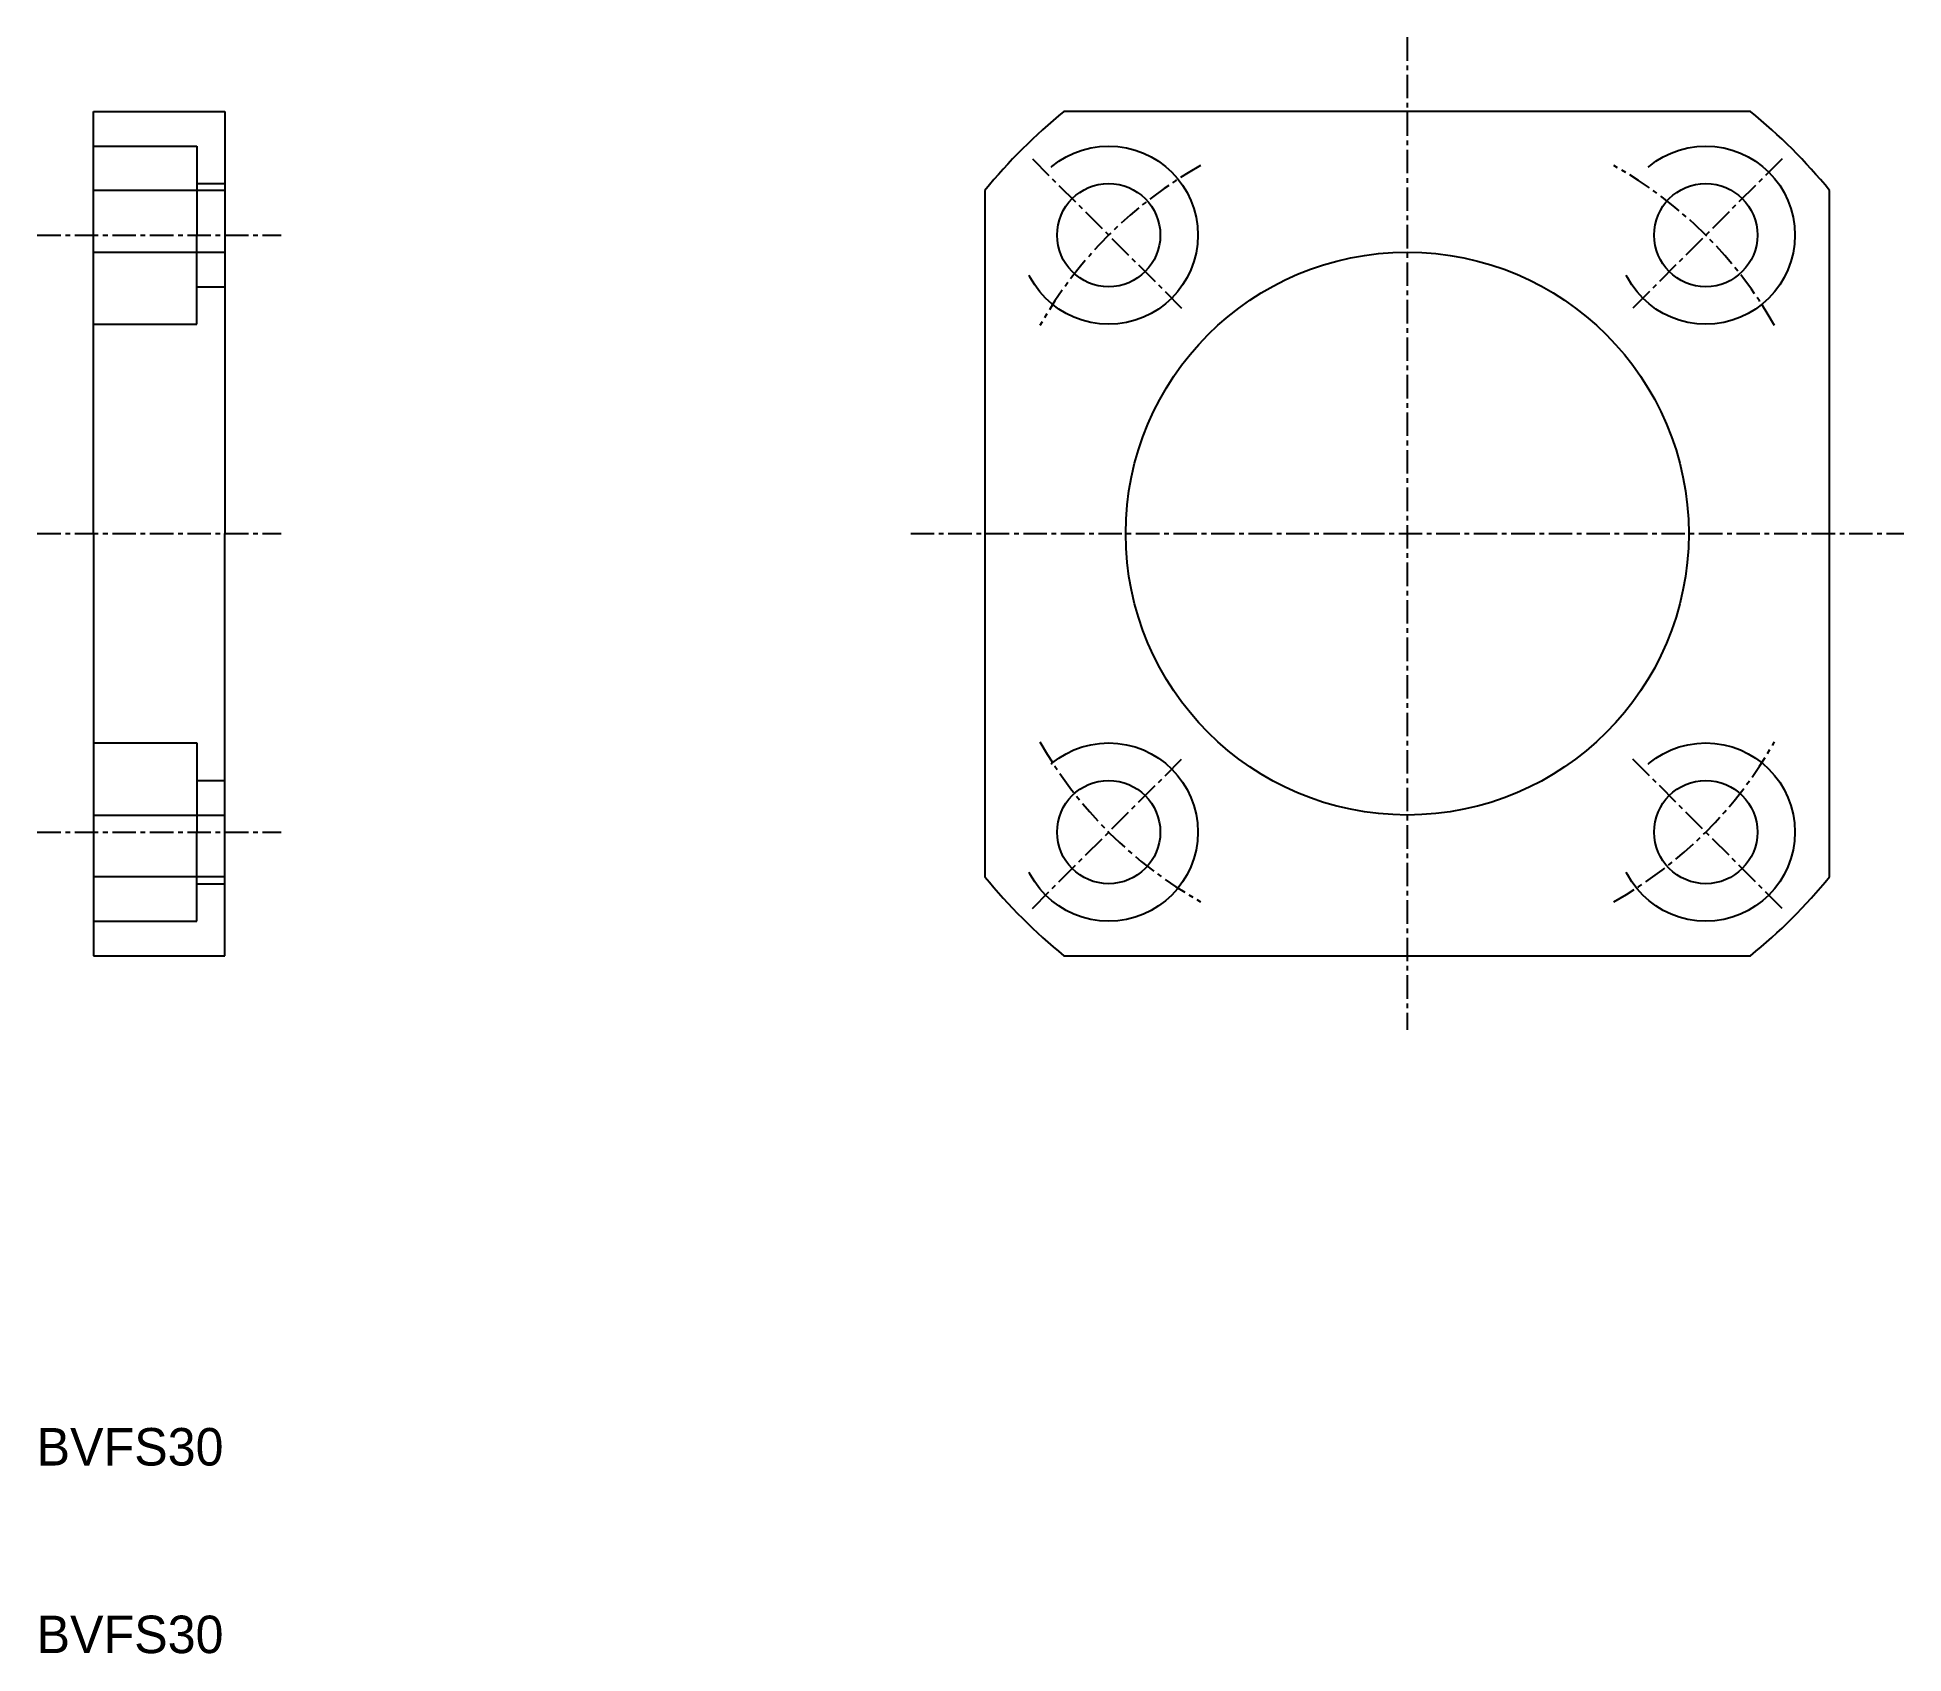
# Model space of a CAD drawing. Extents: x 172.5 to 271.9, y 90 to 176.1.
import ezdxf

# ---------------------------------------------------------------- set-up
doc = ezdxf.new("R2010")
doc.units = 0
doc.linetypes.add('CENTER', pattern=[2, 1.25, -0.25, 0.25, -0.25])
doc.linetypes.add('DASHED', pattern=[19.05, 12.7, -6.35])
doc.layers.get('0').update_dxf_attribs({"linetype": 'CONTINUOUS'})
doc.layers.add('CENTER', color=1, linetype='CENTER')

msp = doc.modelspace()

# ---------------------------------------------------------------- linework, layer by layer
for p, q in [((175.454, 149.658), (175.454, 172.158)), ((175.454, 172.158), (182.454, 172.158)), ((182.454, 172.158), (182.454, 149.658)), ((263.751, 172.158), (227.158, 172.158)), ((182.454, 167.954), (175.454, 167.954)), ((222.954, 167.954), (222.954, 131.362)), ((267.954, 131.362), (267.954, 167.954)), ((175.454, 149.658), (175.454, 127.158)), ((182.454, 127.158), (182.454, 149.658)), ((182.454, 131.362), (175.454, 131.362)), ((175.454, 127.158), (182.454, 127.158)), ((227.158, 127.158), (263.751, 127.158))]:
    msp.add_line(p, q)
at = {"color": 3, "linetype": 'DASHED'}
for p, q in [((175.454, 170.318), (180.954, 170.318)), ((180.954, 170.318), (180.954, 165.568)), ((180.954, 168.318), (182.454, 168.318)), ((180.954, 160.818), (180.954, 165.568)), ((175.454, 164.658), (182.454, 164.658)), ((180.954, 162.818), (182.454, 162.818)), ((175.454, 160.818), (180.954, 160.818)), ((175.454, 138.498), (180.954, 138.498)), ((180.954, 138.498), (180.954, 133.748)), ((180.954, 136.498), (182.454, 136.498)), ((175.454, 134.658), (182.454, 134.658)), ((180.954, 128.998), (180.954, 133.748)), ((180.954, 130.998), (182.454, 130.998)), ((175.454, 128.998), (180.954, 128.998))]:
    msp.add_line(p, q, dxfattribs=at)
for centre in [(229.545, 165.568), (261.364, 165.568), (229.545, 133.748), (261.364, 133.748)]:
    msp.add_circle(centre, 4.75, dxfattribs=at)
for centre, radius in [((229.545, 165.568), 2.75), ((229.545, 165.568), 2.75), ((261.364, 165.568), 2.75), ((261.364, 165.568), 2.75), ((245.454, 149.658), 15), ((229.545, 133.748), 2.75), ((229.545, 133.748), 2.75), ((261.364, 133.748), 2.75), ((261.364, 133.748), 2.75)]:
    msp.add_circle(centre, radius)
for start, end in [(129.11674, 140.88326), (39.11674, 50.88326), (219.11674, 230.88326), (309.11674, 320.88326)]:
    msp.add_arc((245.454, 149.658), 29, start, end)
at = {"layer": 'CENTER', "color": 1, "linetype": 'CENTER'}
for p, q in [((245.454, 176.113), (245.454, 123.203)), ((225.479, 169.634), (233.61, 161.502)), ((225.479, 169.634), (233.61, 161.502)), ((265.43, 169.634), (257.299, 161.502)), ((265.43, 169.634), (257.299, 161.502)), ((172.454, 165.568), (185.454, 165.568)), ((172.454, 149.658), (185.454, 149.658)), ((219, 149.658), (271.909, 149.658)), ((225.479, 129.682), (233.61, 137.814)), ((225.479, 129.682), (233.61, 137.814)), ((265.43, 129.682), (257.299, 137.814)), ((265.43, 129.682), (257.299, 137.814)), ((172.454, 133.748), (185.454, 133.748))]:
    msp.add_line(p, q, dxfattribs=at)
for start, end in [(119.31098, 150.45829), (29.54171, 60.68902), (209.54171, 240.68902), (299.31098, 330.45829)]:
    msp.add_arc((245.454, 149.658), 22.5, start, end, dxfattribs=at)

# ---------------------------------------------------------------- texts
for p in [(172.415, 99.982), (172.415, 89.982)]:
    msp.add_text('BVFS30', height=2).set_placement(p)

doc.saveas('drawing.dxf')
